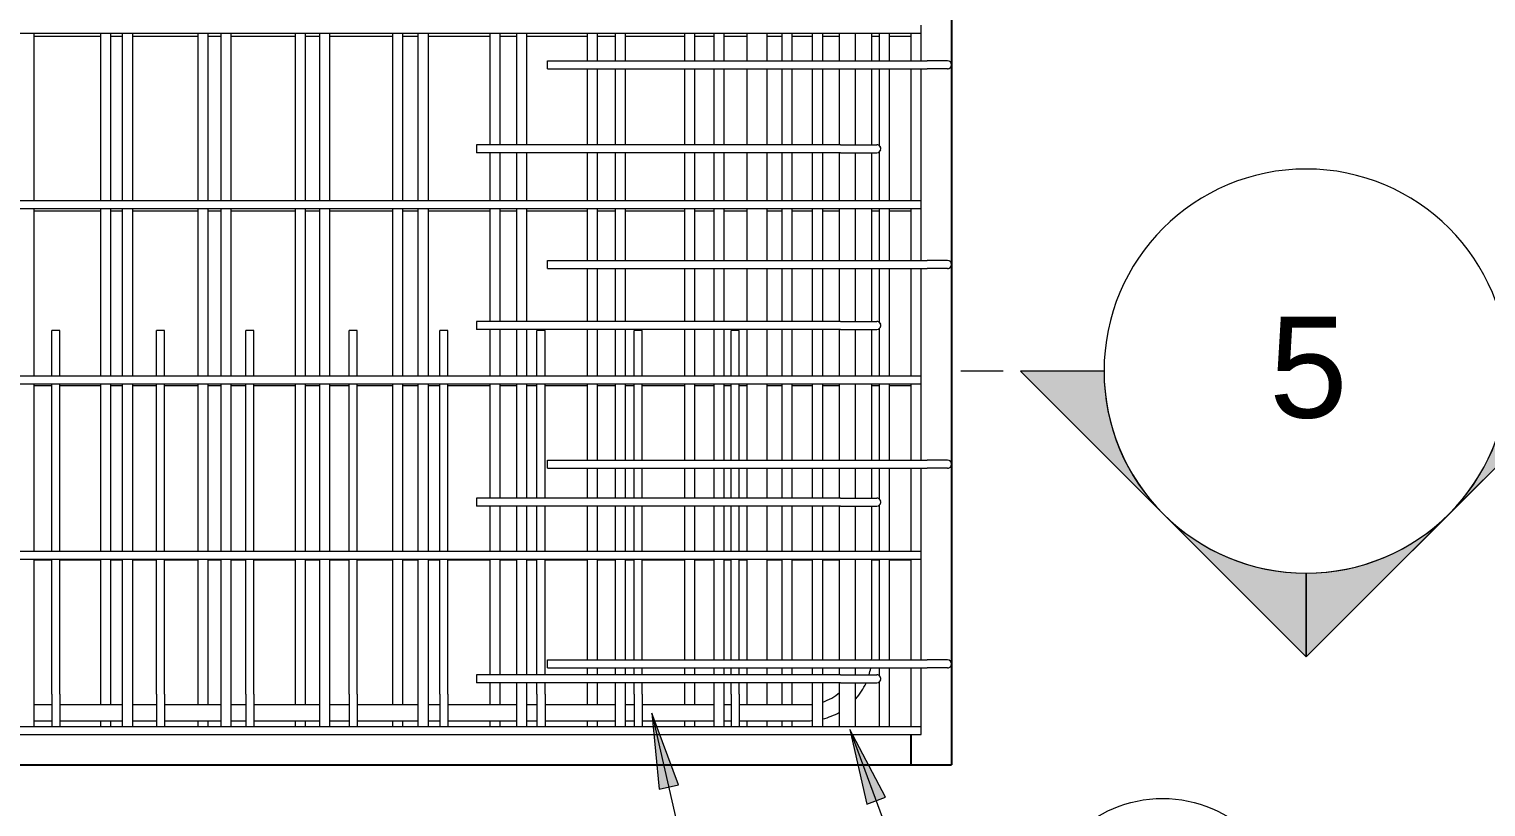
# Model space of a CAD drawing. Header units: millimetres. Extents: x 6744 to 22888, y -3063 to 10037.
# Drawn here: x 11406 to 12847, y -1437 to -667 of the extents above; entities that cross this region are included whole.
import ezdxf

# ---------------------------------------------------------------- set-up
doc = ezdxf.new("R2010")
doc.units = ezdxf.units.MM
for name, color, linetype, lineweight in [('A-WALL', 113, 'Continuous', 25), ('G-ANNO-SYMB', 111, 'Continuous', 9), ('S-RBAR', 171, 'Continuous', 18), ('S-RBAR-IDEN', 171, 'Continuous', 9)]:
    doc.layers.add(name, color=color, linetype=linetype, lineweight=lineweight)
doc.styles.add('Arial', font='arial.ttf', dxfattribs={"height": 100})

# ---------------------------------------------------------------- blocks, each defined once
blk = doc.blocks.new('Detail View - M_Section Head - Filled SHOP DWG-1002450-Elevation Front 1')
at = {"layer": 'G-ANNO-SYMB'}
h = blk.add_hatch(color=256, dxfattribs=at)
edge = h.paths.add_edge_path()
edge.add_line((12386.7, 7794.8), (12469.5, 7794.8))
edge.add_arc((12669.5, 7794.8), 200, 180, 225)
edge.add_line((12528.1, 7653.4), (12386.7, 7794.8))
h = blk.add_hatch(color=256, dxfattribs=at)
edge = h.paths.add_edge_path()
edge.add_line((12952.4, 7794.8), (12811, 7653.4))
edge.add_arc((12669.5, 7794.8), 200, 315, 360)
edge.add_line((12869.5, 7794.8), (12952.4, 7794.8))
h = blk.add_hatch(color=256, dxfattribs=at)
edge = h.paths.add_edge_path()
edge.add_line((12669.5, 7512), (12528.1, 7653.4))
edge.add_arc((12669.5, 7794.8), 200, 225, 270)
edge.add_line((12669.5, 7594.8), (12669.5, 7512))
h = blk.add_hatch(color=256, dxfattribs=at)
edge = h.paths.add_edge_path()
edge.add_line((12669.5, 7512), (12669.5, 7594.8))
edge.add_arc((12669.5, 7794.8), 200, 270, 315)
edge.add_line((12811, 7653.4), (12669.5, 7512))
for p, q in [((12669.5, 7512), (12386.7, 7794.8)), ((12469.5, 7794.8), (12386.7, 7794.8)), ((12386.7, 7794.8), (12528.1, 7653.4)), ((12469.5, 7794.8), (12386.7, 7794.8)), ((12669.5, 7512), (12952.4, 7794.8)), ((12811, 7653.4), (12952.4, 7794.8)), ((12869.5, 7794.8), (12952.4, 7794.8)), ((12952.4, 7794.8), (12869.5, 7794.8)), ((12528.1, 7653.4), (12669.5, 7512)), ((12669.5, 7512), (12811, 7653.4)), ((12669.5, 7594.8), (12669.5, 7512)), ((12669.5, 7512), (12669.5, 7594.8))]:
    blk.add_line(p, q, dxfattribs=at)
for start, end in [(0, 180), (180, 360), (180, 225), (315, 0), (225, 270), (270, 315)]:
    blk.add_arc((12669.5, 7794.8), 200, start, end, dxfattribs=at)
blk = doc.blocks.new('M_Rebar Tag_rfa MARK - ARROW-794226-Elevation Front 1')
at = {"layer": 'S-RBAR-IDEN'}
blk.add_circle((7986, 7943.3), 125, dxfattribs=at)

msp = doc.modelspace()

# ---------------------------------------------------------------- hatches: boundary and pattern name
at = {"layer": 'S-RBAR-IDEN'}
for points in [[(12022.03741, -1343.71316), (12029.06736, -1419.03297), (12048.32202, -1414.64702)], [(12218.0315, -1360.08756), (12234.75047, -1433.86405), (12253.27555, -1427.02299)]]:
    msp.add_hatch(color=256, dxfattribs=at).paths.add_polyline_path(points)

# ---------------------------------------------------------------- linework, layer by layer
at = {"layer": 'A-WALL'}
for p, q in [((12318.56745, -455), (12318.56745, -1395)), ((12278.56745, -1395), (12278.56745, -1365)), ((10062.56745, -1395), (12318.56745, -1395))]:
    msp.add_line(p, q, dxfattribs=at)
at = {"layer": 'G-ANNO-SYMB'}
msp.add_line((12369.54668, -1005.18348), (12327.79283, -1005.18348), dxfattribs=at)
at = {"layer": 'S-RBAR'}
for p, q in [((12288.56745, -670.7687), (12288.56745, -662.7687)), ((10966.58756, -670.7687), (12288.56745, -670.7687)), ((11410.65836, -836.32652), (11410.65836, -670.7687)), ((11410.65836, -673.69231), (11476.4541, -673.69231)), ((11476.4541, -836.32652), (11476.4541, -670.7687)), ((11486.4541, -836.32652), (11486.4541, -670.7687)), ((11486.4541, -673.69231), (11498.20382, -673.69231)), ((11498.20382, -836.32652), (11498.20382, -670.7687)), ((11508.20382, -836.32652), (11508.20382, -670.7687)), ((11508.20382, -673.69231), (11572.79026, -673.69231)), ((11572.79026, -836.32652), (11572.79026, -670.7687)), ((11582.79026, -836.32652), (11582.79026, -670.7687)), ((11582.79026, -673.69231), (11595.74927, -673.69231)), ((11595.74927, -836.32652), (11595.74927, -670.7687)), ((11605.74927, -836.32652), (11605.74927, -670.7687)), ((11605.74927, -673.69231), (11669.12642, -673.69231)), ((11669.12642, -836.32652), (11669.12642, -670.7687)), ((11679.12642, -836.32652), (11679.12642, -670.7687)), ((11679.12642, -673.69231), (11693.29473, -673.69231)), ((11693.29473, -836.32652), (11693.29473, -670.7687)), ((11703.29473, -836.32652), (11703.29473, -670.7687)), ((11703.29473, -673.69231), (11765.46258, -673.69231)), ((11765.46258, -836.32652), (11765.46258, -670.7687)), ((11775.46258, -836.32652), (11775.46258, -670.7687)), ((11775.46258, -673.69231), (11790.84018, -673.69231)), ((11790.84018, -836.32652), (11790.84018, -670.7687)), ((11800.84018, -836.32652), (11800.84018, -670.7687)), ((11800.84018, -673.69231), (11861.79874, -673.69231)), ((11861.79874, -781.15501), (11861.79874, -670.7687)), ((11871.79874, -781.15501), (11871.79874, -670.7687)), ((11871.79874, -673.69231), (11888.38564, -673.69231)), ((11888.38564, -781.15501), (11888.38564, -670.7687)), ((11898.38564, -781.15501), (11898.38564, -670.7687)), ((11898.38564, -673.69231), (11958.1349, -673.69231)), ((11958.1349, -698), (11958.1349, -670.7687)), ((11968.1349, -698), (11968.1349, -670.7687)), ((11968.1349, -673.69231), (11985.93109, -673.69231)), ((11985.93109, -698), (11985.93109, -670.7687)), ((11995.93109, -698), (11995.93109, -670.7687)), ((11995.93109, -673.69231), (12054.47106, -673.69231)), ((12054.47106, -698), (12054.47106, -670.7687)), ((12064.47106, -698), (12064.47106, -670.7687)), ((12064.47106, -673.69231), (12083.47655, -673.69231)), ((12083.47655, -698), (12083.47655, -670.7687)), ((12093.47655, -698), (12093.47655, -670.7687)), ((12093.47655, -673.69231), (12116.14396, -673.69231)), ((12116.14396, -698), (12116.14396, -670.7687)), ((12136.14396, -698), (12136.14396, -670.7687)), ((12136.14396, -673.69231), (12150.80722, -673.69231)), ((12150.80722, -698), (12150.80722, -670.7687)), ((12160.80722, -698), (12160.80722, -670.7687)), ((12160.80722, -673.69231), (12181.022, -673.69231)), ((12181.022, -698), (12181.022, -670.7687)), ((12191.022, -698), (12191.022, -670.7687)), ((12191.022, -673.69231), (12207.56745, -673.69231)), ((12207.56745, -698), (12207.56745, -670.7687)), ((12223.56745, -698), (12223.56745, -670.7687)), ((12239.57813, -698), (12239.57813, -670.7687)), ((12239.57813, -673.69231), (12247.14338, -673.69231)), ((12247.14338, -698), (12247.14338, -670.7687)), ((12257.14338, -698), (12257.14338, -670.7687)), ((12257.14338, -673.69231), (12278.56745, -673.69231)), ((12278.56745, -698), (12278.56745, -670.7687)), ((12288.56745, -698), (12288.56745, -670.7687)), ((11918.56745, -698), (12294.56745, -698)), ((11918.56745, -706), (11918.56745, -698)), ((11918.56745, -706), (12294.56745, -706)), ((11958.1349, -781.15501), (11958.1349, -706)), ((11968.1349, -781.15501), (11968.1349, -706)), ((11985.93109, -781.15501), (11985.93109, -706)), ((11995.93109, -781.15501), (11995.93109, -706)), ((12054.47106, -781.15501), (12054.47106, -706)), ((12064.47106, -781.15501), (12064.47106, -706)), ((12083.47655, -781.15501), (12083.47655, -706)), ((12093.47655, -781.15501), (12093.47655, -706)), ((12116.14396, -781.15501), (12116.14396, -706)), ((12136.14396, -781.15501), (12136.14396, -706)), ((12150.80722, -781.15501), (12150.80722, -706)), ((12160.80722, -781.15501), (12160.80722, -706)), ((12181.022, -781.15501), (12181.022, -706)), ((12191.022, -781.15501), (12191.022, -706)), ((12207.56745, -781.15501), (12207.56745, -706)), ((12223.56745, -781.15501), (12223.56745, -706)), ((12239.57813, -781.15501), (12239.57813, -706)), ((12247.14338, -782.44147), (12247.14338, -706)), ((12257.14338, -836.32652), (12257.14338, -706)), ((12278.56745, -836.32652), (12278.56745, -706)), ((12288.56745, -836.32652), (12288.56745, -706)), ((12314.56745, -698), (12294.56745, -698)), ((12314.56745, -706), (12294.56745, -706)), ((12208.56745, -781.15501), (11848.56745, -781.15501)), ((11848.56745, -781.15501), (11848.56745, -789.15501)), ((12208.56745, -789.15501), (11848.56745, -789.15501)), ((11861.79874, -836.32652), (11861.79874, -789.15501)), ((11871.79874, -836.32652), (11871.79874, -789.15501)), ((11888.38564, -836.32652), (11888.38564, -789.15501)), ((11898.38564, -836.32652), (11898.38564, -789.15501)), ((11958.1349, -836.32652), (11958.1349, -789.15501)), ((11968.1349, -836.32652), (11968.1349, -789.15501)), ((11985.93109, -836.32652), (11985.93109, -789.15501)), ((11995.93109, -836.32652), (11995.93109, -789.15501)), ((12054.47106, -836.32652), (12054.47106, -789.15501)), ((12064.47106, -836.32652), (12064.47106, -789.15501)), ((12083.47655, -836.32652), (12083.47655, -789.15501)), ((12093.47655, -836.32652), (12093.47655, -789.15501)), ((12116.14396, -836.32652), (12116.14396, -789.15501)), ((12136.14396, -836.32652), (12136.14396, -789.15501)), ((12150.80722, -836.32652), (12150.80722, -789.15501)), ((12160.80722, -836.32652), (12160.80722, -789.15501)), ((12181.022, -836.32652), (12181.022, -789.15501)), ((12191.022, -836.32652), (12191.022, -789.15501)), ((12207.56745, -836.32652), (12207.56745, -789.15501)), ((12208.56745, -781.15501), (12244.56745, -781.15501)), ((12208.56745, -789.15501), (12244.56745, -789.15501)), ((12223.56745, -836.32652), (12223.56745, -789.15501)), ((12239.57813, -836.32652), (12239.57813, -789.15501)), ((12247.14338, -836.32652), (12247.14338, -787.86854)), ((10966.58756, -836.32652), (12288.56745, -836.32652)), ((10966.58756, -844.32652), (12288.56745, -844.32652)), ((11410.65836, -1009.88435), (11410.65836, -844.32652)), ((11410.65836, -846.51923), (11476.4541, -846.51923)), ((11476.4541, -1009.88435), (11476.4541, -844.32652)), ((11486.4541, -1009.88435), (11486.4541, -844.32652)), ((11486.4541, -846.51923), (11498.20382, -846.51923)), ((11498.20382, -1009.88435), (11498.20382, -844.32652)), ((11508.20382, -1009.88435), (11508.20382, -844.32652)), ((11508.20382, -846.51923), (11572.79026, -846.51923)), ((11572.79026, -1009.88435), (11572.79026, -844.32652)), ((11582.79026, -1009.88435), (11582.79026, -844.32652)), ((11582.79026, -846.51923), (11595.74927, -846.51923)), ((11595.74927, -1009.88435), (11595.74927, -844.32652)), ((11605.74927, -1009.88435), (11605.74927, -844.32652)), ((11605.74927, -846.51923), (11669.12642, -846.51923)), ((11669.12642, -1009.88435), (11669.12642, -844.32652)), ((11679.12642, -1009.88435), (11679.12642, -844.32652)), ((11679.12642, -846.51923), (11693.29473, -846.51923)), ((11693.29473, -1009.88435), (11693.29473, -844.32652)), ((11703.29473, -1009.88435), (11703.29473, -844.32652)), ((11703.29473, -846.51923), (11765.46258, -846.51923)), ((11765.46258, -1009.88435), (11765.46258, -844.32652)), ((11775.46258, -1009.88435), (11775.46258, -844.32652)), ((11775.46258, -846.51923), (11790.84018, -846.51923)), ((11790.84018, -1009.88435), (11790.84018, -844.32652)), ((11800.84018, -1009.88435), (11800.84018, -844.32652)), ((11800.84018, -846.51923), (11861.79874, -846.51923)), ((11861.79874, -956.02692), (11861.79874, -844.32652)), ((11871.79874, -956.02692), (11871.79874, -844.32652)), ((11871.79874, -846.51923), (11888.38564, -846.51923)), ((11888.38564, -956.02692), (11888.38564, -844.32652)), ((11898.38564, -956.02692), (11898.38564, -844.32652)), ((11898.38564, -846.51923), (11958.1349, -846.51923)), ((11958.1349, -895.66667), (11958.1349, -844.32652)), ((11968.1349, -895.66667), (11968.1349, -844.32652)), ((11968.1349, -846.51923), (11985.93109, -846.51923)), ((11985.93109, -895.66667), (11985.93109, -844.32652)), ((11995.93109, -895.66667), (11995.93109, -844.32652)), ((11995.93109, -846.51923), (12054.47106, -846.51923)), ((12054.47106, -895.66667), (12054.47106, -844.32652)), ((12064.47106, -895.66667), (12064.47106, -844.32652)), ((12064.47106, -846.51923), (12083.47655, -846.51923)), ((12083.47655, -895.66667), (12083.47655, -844.32652)), ((12093.47655, -895.66667), (12093.47655, -844.32652)), ((12093.47655, -846.51923), (12116.14396, -846.51923)), ((12116.14396, -895.66667), (12116.14396, -844.32652)), ((12136.14396, -895.66667), (12136.14396, -844.32652)), ((12136.14396, -846.51923), (12150.80722, -846.51923)), ((12150.80722, -895.66667), (12150.80722, -844.32652)), ((12160.80722, -895.66667), (12160.80722, -844.32652)), ((12160.80722, -846.51923), (12181.022, -846.51923)), ((12181.022, -895.66667), (12181.022, -844.32652)), ((12191.022, -895.66667), (12191.022, -844.32652)), ((12191.022, -846.51923), (12207.56745, -846.51923)), ((12207.56745, -895.66667), (12207.56745, -844.32652)), ((12223.56745, -895.66667), (12223.56745, -844.32652)), ((12239.57813, -895.66667), (12239.57813, -844.32652)), ((12239.57813, -846.51923), (12247.14338, -846.51923)), ((12247.14338, -895.66667), (12247.14338, -844.32652)), ((12257.14338, -895.66667), (12257.14338, -844.32652)), ((12257.14338, -846.51923), (12278.56745, -846.51923)), ((12278.56745, -895.66667), (12278.56745, -844.32652)), ((12288.56745, -844.32652), (12288.56745, -836.32652)), ((12288.56745, -895.66667), (12288.56745, -844.32652)), ((11918.56745, -895.66667), (12294.56745, -895.66667)), ((11918.56745, -903.66667), (11918.56745, -895.66667)), ((11918.56745, -903.66667), (12294.56745, -903.66667)), ((11958.1349, -956.02692), (11958.1349, -903.66667)), ((11968.1349, -956.02692), (11968.1349, -903.66667)), ((11985.93109, -956.02692), (11985.93109, -903.66667)), ((11995.93109, -956.02692), (11995.93109, -903.66667)), ((12054.47106, -956.02692), (12054.47106, -903.66667)), ((12064.47106, -956.02692), (12064.47106, -903.66667)), ((12083.47655, -956.02692), (12083.47655, -903.66667)), ((12093.47655, -956.02692), (12093.47655, -903.66667)), ((12116.14396, -956.02692), (12116.14396, -903.66667)), ((12136.14396, -956.02692), (12136.14396, -903.66667)), ((12150.80722, -956.02692), (12150.80722, -903.66667)), ((12160.80722, -956.02692), (12160.80722, -903.66667)), ((12181.022, -956.02692), (12181.022, -903.66667)), ((12191.022, -956.02692), (12191.022, -903.66667)), ((12207.56745, -956.02692), (12207.56745, -903.66667)), ((12223.56745, -956.02692), (12223.56745, -903.66667)), ((12239.57813, -956.02692), (12239.57813, -903.66667)), ((12247.14338, -957.31338), (12247.14338, -903.66667)), ((12257.14338, -1009.88435), (12257.14338, -903.66667)), ((12278.56745, -1009.88435), (12278.56745, -903.66667)), ((12288.56745, -1009.88435), (12288.56745, -903.66667)), ((12314.56745, -895.66667), (12294.56745, -895.66667)), ((12314.56745, -903.66667), (12294.56745, -903.66667)), ((11436.00367, -965), (11428.00367, -965)), ((11428.00367, -1009.88435), (11428.00367, -965)), ((11436.00367, -1009.88435), (11436.00367, -965)), ((11539.55444, -965), (11531.55444, -965)), ((11531.55444, -1009.88435), (11531.55444, -965)), ((11539.55444, -1009.88435), (11539.55444, -965)), ((11628.10521, -965), (11620.10521, -965)), ((11620.10521, -1009.88435), (11620.10521, -965)), ((11628.10521, -1009.88435), (11628.10521, -965)), ((11730.40599, -965), (11722.40599, -965)), ((11722.40599, -1009.88435), (11722.40599, -965)), ((11730.40599, -1009.88435), (11730.40599, -965)), ((11820.20676, -965), (11812.20676, -965)), ((11812.20676, -1009.88435), (11812.20676, -965)), ((11820.20676, -1009.88435), (11820.20676, -965)), ((12208.56745, -956.02692), (11848.56745, -956.02692)), ((11848.56745, -956.02692), (11848.56745, -964.02692)), ((12208.56745, -964.02692), (11848.56745, -964.02692)), ((11861.79874, -1009.88435), (11861.79874, -964.02692)), ((11871.79874, -1009.88435), (11871.79874, -964.02692)), ((11888.38564, -1009.88435), (11888.38564, -964.02692)), ((11898.38564, -1009.88435), (11898.38564, -964.02692)), ((11916.25753, -965), (11908.25753, -965)), ((11908.25753, -1009.88435), (11908.25753, -965)), ((11916.25753, -1009.88435), (11916.25753, -965)), ((11958.1349, -1009.88435), (11958.1349, -964.02692)), ((11968.1349, -1009.88435), (11968.1349, -964.02692)), ((11985.93109, -1009.88435), (11985.93109, -964.02692)), ((11995.93109, -1009.88435), (11995.93109, -964.02692)), ((12012.30831, -965), (12004.30831, -965)), ((12004.30831, -1009.88435), (12004.30831, -965)), ((12012.30831, -1009.88435), (12012.30831, -965)), ((12054.47106, -1009.88435), (12054.47106, -964.02692)), ((12064.47106, -1009.88435), (12064.47106, -964.02692)), ((12083.47655, -1009.88435), (12083.47655, -964.02692)), ((12093.47655, -1009.88435), (12093.47655, -964.02692)), ((12108.35908, -965), (12100.35908, -965)), ((12100.35908, -1009.88435), (12100.35908, -965)), ((12108.35908, -1009.88435), (12108.35908, -965)), ((12116.14396, -1009.88435), (12116.14396, -964.02692)), ((12136.14396, -1009.88435), (12136.14396, -964.02692)), ((12150.80722, -1009.88435), (12150.80722, -964.02692)), ((12160.80722, -1009.88435), (12160.80722, -964.02692)), ((12181.022, -1009.88435), (12181.022, -964.02692)), ((12191.022, -1009.88435), (12191.022, -964.02692)), ((12207.56745, -1009.88435), (12207.56745, -964.02692)), ((12208.56745, -956.02692), (12244.56745, -956.02692)), ((12208.56745, -964.02692), (12244.56745, -964.02692)), ((12223.56745, -1009.88435), (12223.56745, -964.02692)), ((12239.57813, -1009.88435), (12239.57813, -964.02692)), ((12247.14338, -1009.88435), (12247.14338, -962.74046)), ((10966.58756, -1009.88435), (12288.56745, -1009.88435)), ((10966.58756, -1017.88435), (12288.56745, -1017.88435)), ((11410.65836, -1183.44217), (11410.65836, -1017.88435)), ((11410.65836, -1019.34615), (11428.00367, -1019.34615)), ((11428.00367, -1183.44217), (11428.00367, -1017.88435)), ((11436.00367, -1183.44217), (11436.00367, -1017.88435)), ((11436.00367, -1019.34615), (11476.4541, -1019.34615)), ((11476.4541, -1183.44217), (11476.4541, -1017.88435)), ((11486.4541, -1183.44217), (11486.4541, -1017.88435)), ((11486.4541, -1019.34615), (11498.20382, -1019.34615)), ((11498.20382, -1183.44217), (11498.20382, -1017.88435)), ((11508.20382, -1183.44217), (11508.20382, -1017.88435)), ((11508.20382, -1019.34615), (11531.55444, -1019.34615)), ((11531.55444, -1183.44217), (11531.55444, -1017.88435)), ((11539.55444, -1183.44217), (11539.55444, -1017.88435)), ((11539.55444, -1019.34615), (11572.79026, -1019.34615)), ((11572.79026, -1183.44217), (11572.79026, -1017.88435)), ((11582.79026, -1183.44217), (11582.79026, -1017.88435)), ((11582.79026, -1019.34615), (11595.74927, -1019.34615)), ((11595.74927, -1183.44217), (11595.74927, -1017.88435)), ((11605.74927, -1183.44217), (11605.74927, -1017.88435)), ((11605.74927, -1019.34615), (11620.10521, -1019.34615)), ((11620.10521, -1183.44217), (11620.10521, -1017.88435)), ((11628.10521, -1183.44217), (11628.10521, -1017.88435)), ((11628.10521, -1019.34615), (11669.12642, -1019.34615)), ((11669.12642, -1183.44217), (11669.12642, -1017.88435)), ((11679.12642, -1183.44217), (11679.12642, -1017.88435)), ((11679.12642, -1019.34615), (11693.29473, -1019.34615)), ((11693.29473, -1183.44217), (11693.29473, -1017.88435)), ((11703.29473, -1183.44217), (11703.29473, -1017.88435)), ((11703.29473, -1019.34615), (11722.40599, -1019.34615)), ((11722.40599, -1183.44217), (11722.40599, -1017.88435)), ((11730.40599, -1183.44217), (11730.40599, -1017.88435)), ((11730.40599, -1019.34615), (11765.46258, -1019.34615)), ((11765.46258, -1183.44217), (11765.46258, -1017.88435)), ((11775.46258, -1183.44217), (11775.46258, -1017.88435)), ((11775.46258, -1019.34615), (11790.84018, -1019.34615)), ((11790.84018, -1183.44217), (11790.84018, -1017.88435)), ((11800.84018, -1183.44217), (11800.84018, -1017.88435)), ((11800.84018, -1019.34615), (11812.20676, -1019.34615)), ((11812.20676, -1183.44217), (11812.20676, -1017.88435)), ((11820.20676, -1183.44217), (11820.20676, -1017.88435)), ((11820.20676, -1019.34615), (11861.79874, -1019.34615)), ((11861.79874, -1130.89883), (11861.79874, -1017.88435)), ((11871.79874, -1130.89883), (11871.79874, -1017.88435)), ((11871.79874, -1019.34615), (11888.38564, -1019.34615)), ((11888.38564, -1130.89883), (11888.38564, -1017.88435)), ((11898.38564, -1130.89883), (11898.38564, -1017.88435)), ((11898.38564, -1019.34615), (11908.25753, -1019.34615)), ((11908.25753, -1130.89883), (11908.25753, -1017.88435)), ((11916.25753, -1130.89883), (11916.25753, -1017.88435)), ((11916.25753, -1019.34615), (11958.1349, -1019.34615)), ((11958.1349, -1093.33333), (11958.1349, -1017.88435)), ((11968.1349, -1093.33333), (11968.1349, -1017.88435)), ((11968.1349, -1019.34615), (11985.93109, -1019.34615)), ((11985.93109, -1093.33333), (11985.93109, -1017.88435)), ((11995.93109, -1093.33333), (11995.93109, -1017.88435)), ((11995.93109, -1019.34615), (12004.30831, -1019.34615)), ((12004.30831, -1093.33333), (12004.30831, -1017.88435)), ((12012.30831, -1093.33333), (12012.30831, -1017.88435)), ((12012.30831, -1019.34615), (12054.47106, -1019.34615)), ((12054.47106, -1093.33333), (12054.47106, -1017.88435)), ((12064.47106, -1093.33333), (12064.47106, -1017.88435)), ((12064.47106, -1019.34615), (12083.47655, -1019.34615)), ((12083.47655, -1093.33333), (12083.47655, -1017.88435)), ((12093.47655, -1093.33333), (12093.47655, -1017.88435)), ((12093.47655, -1019.34615), (12100.35908, -1019.34615)), ((12100.35908, -1093.33333), (12100.35908, -1017.88435)), ((12108.35908, -1093.33333), (12108.35908, -1017.88435)), ((12108.35908, -1019.34615), (12116.14396, -1019.34615)), ((12116.14396, -1093.33333), (12116.14396, -1017.88435)), ((12136.14396, -1093.33333), (12136.14396, -1017.88435)), ((12136.14396, -1019.34615), (12150.80722, -1019.34615)), ((12150.80722, -1093.33333), (12150.80722, -1017.88435)), ((12160.80722, -1093.33333), (12160.80722, -1017.88435)), ((12160.80722, -1019.34615), (12181.022, -1019.34615)), ((12181.022, -1093.33333), (12181.022, -1017.88435)), ((12191.022, -1093.33333), (12191.022, -1017.88435)), ((12191.022, -1019.34615), (12207.56745, -1019.34615)), ((12207.56745, -1093.33333), (12207.56745, -1017.88435)), ((12223.56745, -1093.33333), (12223.56745, -1017.88435)), ((12239.57813, -1093.33333), (12239.57813, -1017.88435)), ((12239.57813, -1019.34615), (12247.14338, -1019.34615)), ((12247.14338, -1093.33333), (12247.14338, -1017.88435)), ((12257.14338, -1093.33333), (12257.14338, -1017.88435)), ((12257.14338, -1019.34615), (12278.56745, -1019.34615)), ((12278.56745, -1093.33333), (12278.56745, -1017.88435)), ((12288.56745, -1017.88435), (12288.56745, -1009.88435)), ((12288.56745, -1093.33333), (12288.56745, -1017.88435)), ((11918.56745, -1093.33333), (12294.56745, -1093.33333)), ((11918.56745, -1101.33333), (11918.56745, -1093.33333)), ((12314.56745, -1093.33333), (12294.56745, -1093.33333)), ((11918.56745, -1101.33333), (12294.56745, -1101.33333)), ((11958.1349, -1130.89883), (11958.1349, -1101.33333)), ((11968.1349, -1130.89883), (11968.1349, -1101.33333)), ((11985.93109, -1130.89883), (11985.93109, -1101.33333)), ((11995.93109, -1130.89883), (11995.93109, -1101.33333)), ((12004.30831, -1130.89883), (12004.30831, -1101.33333)), ((12012.30831, -1130.89883), (12012.30831, -1101.33333)), ((12054.47106, -1130.89883), (12054.47106, -1101.33333)), ((12064.47106, -1130.89883), (12064.47106, -1101.33333)), ((12083.47655, -1130.89883), (12083.47655, -1101.33333)), ((12093.47655, -1130.89883), (12093.47655, -1101.33333)), ((12100.35908, -1130.89883), (12100.35908, -1101.33333)), ((12108.35908, -1130.89883), (12108.35908, -1101.33333)), ((12116.14396, -1130.89883), (12116.14396, -1101.33333)), ((12136.14396, -1130.89883), (12136.14396, -1101.33333)), ((12150.80722, -1130.89883), (12150.80722, -1101.33333)), ((12160.80722, -1130.89883), (12160.80722, -1101.33333)), ((12181.022, -1130.89883), (12181.022, -1101.33333)), ((12191.022, -1130.89883), (12191.022, -1101.33333)), ((12207.56745, -1130.89883), (12207.56745, -1101.33333)), ((12223.56745, -1130.89883), (12223.56745, -1101.33333)), ((12239.57813, -1130.89883), (12239.57813, -1101.33333)), ((12247.14338, -1132.1853), (12247.14338, -1101.33333)), ((12257.14338, -1183.44217), (12257.14338, -1101.33333)), ((12278.56745, -1183.44217), (12278.56745, -1101.33333)), ((12288.56745, -1183.44217), (12288.56745, -1101.33333)), ((12314.56745, -1101.33333), (12294.56745, -1101.33333)), ((12208.56745, -1130.89883), (11848.56745, -1130.89883)), ((11848.56745, -1130.89883), (11848.56745, -1138.89883)), ((12208.56745, -1138.89883), (11848.56745, -1138.89883)), ((11861.79874, -1183.44217), (11861.79874, -1138.89883)), ((11871.79874, -1183.44217), (11871.79874, -1138.89883)), ((11888.38564, -1183.44217), (11888.38564, -1138.89883)), ((11898.38564, -1183.44217), (11898.38564, -1138.89883)), ((11908.25753, -1183.44217), (11908.25753, -1138.89883)), ((11916.25753, -1183.44217), (11916.25753, -1138.89883)), ((11958.1349, -1183.44217), (11958.1349, -1138.89883)), ((11968.1349, -1183.44217), (11968.1349, -1138.89883)), ((11985.93109, -1183.44217), (11985.93109, -1138.89883)), ((11995.93109, -1183.44217), (11995.93109, -1138.89883)), ((12004.30831, -1183.44217), (12004.30831, -1138.89883)), ((12012.30831, -1183.44217), (12012.30831, -1138.89883)), ((12054.47106, -1183.44217), (12054.47106, -1138.89883)), ((12064.47106, -1183.44217), (12064.47106, -1138.89883)), ((12083.47655, -1183.44217), (12083.47655, -1138.89883)), ((12093.47655, -1183.44217), (12093.47655, -1138.89883)), ((12100.35908, -1183.44217), (12100.35908, -1138.89883)), ((12108.35908, -1183.44217), (12108.35908, -1138.89883)), ((12116.14396, -1183.44217), (12116.14396, -1138.89883)), ((12136.14396, -1183.44217), (12136.14396, -1138.89883)), ((12150.80722, -1183.44217), (12150.80722, -1138.89883)), ((12160.80722, -1183.44217), (12160.80722, -1138.89883)), ((12181.022, -1183.44217), (12181.022, -1138.89883)), ((12191.022, -1183.44217), (12191.022, -1138.89883)), ((12207.56745, -1183.44217), (12207.56745, -1138.89883)), ((12208.56745, -1130.89883), (12244.56745, -1130.89883)), ((12208.56745, -1138.89883), (12244.56745, -1138.89883)), ((12223.56745, -1183.44217), (12223.56745, -1138.89883)), ((12239.57813, -1183.44217), (12239.57813, -1138.89883)), ((12247.14338, -1183.44217), (12247.14338, -1137.61237)), ((10966.58756, -1183.44217), (12288.56745, -1183.44217)), ((10966.58756, -1191.44217), (12288.56745, -1191.44217)), ((11410.65836, -1357), (11410.65836, -1191.44217)), ((11410.65836, -1192.17308), (11428.00367, -1192.17308)), ((11428.00367, -1325), (11428.00367, -1191.44217)), ((11436.00367, -1325), (11436.00367, -1191.44217)), ((11436.00367, -1192.17308), (11476.4541, -1192.17308)), ((11476.4541, -1335.24978), (11476.4541, -1191.44217)), ((11486.4541, -1335.24978), (11486.4541, -1191.44217)), ((11486.4541, -1192.17308), (11498.20382, -1192.17308)), ((11498.20382, -1357), (11498.20382, -1191.44217)), ((11508.20382, -1357), (11508.20382, -1191.44217)), ((11508.20382, -1192.17308), (11531.55444, -1192.17308)), ((11531.55444, -1325), (11531.55444, -1191.44217)), ((11539.55444, -1325), (11539.55444, -1191.44217)), ((11539.55444, -1192.17308), (11572.79026, -1192.17308)), ((11572.79026, -1335.24978), (11572.79026, -1191.44217)), ((11582.79026, -1335.24978), (11582.79026, -1191.44217)), ((11582.79026, -1192.17308), (11595.74927, -1192.17308)), ((11595.74927, -1357), (11595.74927, -1191.44217)), ((11605.74927, -1357), (11605.74927, -1191.44217)), ((11605.74927, -1192.17308), (11620.10521, -1192.17308)), ((11620.10521, -1325), (11620.10521, -1191.44217)), ((11628.10521, -1325), (11628.10521, -1191.44217)), ((11628.10521, -1192.17308), (11669.12642, -1192.17308)), ((11669.12642, -1335.24978), (11669.12642, -1191.44217)), ((11679.12642, -1335.24978), (11679.12642, -1191.44217)), ((11679.12642, -1192.17308), (11693.29473, -1192.17308)), ((11693.29473, -1357), (11693.29473, -1191.44217)), ((11703.29473, -1357), (11703.29473, -1191.44217)), ((11703.29473, -1192.17308), (11722.40599, -1192.17308)), ((11722.40599, -1325), (11722.40599, -1191.44217)), ((11730.40599, -1325), (11730.40599, -1191.44217)), ((11730.40599, -1192.17308), (11765.46258, -1192.17308)), ((11765.46258, -1335.24978), (11765.46258, -1191.44217)), ((11775.46258, -1335.24978), (11775.46258, -1191.44217)), ((11775.46258, -1192.17308), (11790.84018, -1192.17308)), ((11790.84018, -1357), (11790.84018, -1191.44217)), ((11800.84018, -1357), (11800.84018, -1191.44217)), ((11800.84018, -1192.17308), (11812.20676, -1192.17308)), ((11812.20676, -1325), (11812.20676, -1191.44217)), ((11820.20676, -1325), (11820.20676, -1191.44217)), ((11820.20676, -1192.17308), (11861.79874, -1192.17308)), ((11861.79874, -1305.77075), (11861.79874, -1191.44217)), ((11871.79874, -1305.77075), (11871.79874, -1191.44217)), ((11871.79874, -1192.17308), (11888.38564, -1192.17308)), ((11888.38564, -1305.77075), (11888.38564, -1191.44217)), ((11898.38564, -1305.77075), (11898.38564, -1191.44217)), ((11898.38564, -1192.17308), (11908.25753, -1192.17308)), ((11908.25753, -1305.77075), (11908.25753, -1191.44217)), ((11916.25753, -1305.77075), (11916.25753, -1191.44217)), ((11916.25753, -1192.17308), (11958.1349, -1192.17308)), ((11958.1349, -1291), (11958.1349, -1191.44217)), ((11968.1349, -1291), (11968.1349, -1191.44217)), ((11968.1349, -1192.17308), (11985.93109, -1192.17308)), ((11985.93109, -1291), (11985.93109, -1191.44217)), ((11995.93109, -1291), (11995.93109, -1191.44217)), ((11995.93109, -1192.17308), (12004.30831, -1192.17308)), ((12004.30831, -1291), (12004.30831, -1191.44217)), ((12012.30831, -1291), (12012.30831, -1191.44217)), ((12012.30831, -1192.17308), (12054.47106, -1192.17308)), ((12054.47106, -1291), (12054.47106, -1191.44217)), ((12064.47106, -1291), (12064.47106, -1191.44217)), ((12064.47106, -1192.17308), (12083.47655, -1192.17308)), ((12083.47655, -1291), (12083.47655, -1191.44217)), ((12093.47655, -1291), (12093.47655, -1191.44217)), ((12093.47655, -1192.17308), (12100.35908, -1192.17308)), ((12100.35908, -1291), (12100.35908, -1191.44217)), ((12108.35908, -1291), (12108.35908, -1191.44217)), ((12108.35908, -1192.17308), (12116.14396, -1192.17308)), ((12116.14396, -1291), (12116.14396, -1191.44217)), ((12136.14396, -1291), (12136.14396, -1191.44217)), ((12136.14396, -1192.17308), (12150.80722, -1192.17308)), ((12150.80722, -1291), (12150.80722, -1191.44217)), ((12160.80722, -1291), (12160.80722, -1191.44217)), ((12160.80722, -1192.17308), (12181.022, -1192.17308)), ((12181.022, -1291), (12181.022, -1191.44217)), ((12191.022, -1291), (12191.022, -1191.44217)), ((12191.022, -1192.17308), (12207.56745, -1192.17308)), ((12207.56745, -1291), (12207.56745, -1191.44217)), ((12223.56745, -1291), (12223.56745, -1191.44217)), ((12239.57813, -1287.74978), (12239.57813, -1191.44217)), ((12239.57813, -1192.17308), (12247.14338, -1192.17308)), ((12247.14338, -1291), (12247.14338, -1191.44217)), ((12257.14338, -1291), (12257.14338, -1191.44217)), ((12257.14338, -1192.17308), (12278.56745, -1192.17308)), ((12278.56745, -1291), (12278.56745, -1191.44217)), ((12288.56745, -1191.44217), (12288.56745, -1183.44217)), ((12288.56745, -1291), (12288.56745, -1191.44217)), ((11918.56745, -1291), (12294.56745, -1291)), ((11918.56745, -1299), (11918.56745, -1291)), ((12314.56745, -1291), (12294.56745, -1291)), ((12208.56745, -1305.77075), (11848.56745, -1305.77075)), ((11848.56745, -1305.77075), (11848.56745, -1313.77075)), ((11918.56745, -1299), (12294.56745, -1299)), ((11958.1349, -1305.77075), (11958.1349, -1299)), ((11968.1349, -1305.77075), (11968.1349, -1299)), ((11985.93109, -1305.77075), (11985.93109, -1299)), ((11995.93109, -1305.77075), (11995.93109, -1299)), ((12004.30831, -1305.77075), (12004.30831, -1299)), ((12012.30831, -1305.77075), (12012.30831, -1299)), ((12054.47106, -1305.77075), (12054.47106, -1299)), ((12064.47106, -1305.77075), (12064.47106, -1299)), ((12083.47655, -1305.77075), (12083.47655, -1299)), ((12093.47655, -1305.77075), (12093.47655, -1299)), ((12100.35908, -1305.77075), (12100.35908, -1299)), ((12108.35908, -1305.77075), (12108.35908, -1299)), ((12116.14396, -1305.77075), (12116.14396, -1299)), ((12136.14396, -1305.77075), (12136.14396, -1299)), ((12150.80722, -1305.77075), (12150.80722, -1299)), ((12160.80722, -1305.77075), (12160.80722, -1299)), ((12181.022, -1305.77075), (12181.022, -1299)), ((12191.022, -1305.77075), (12191.022, -1299)), ((12207.56745, -1305.77075), (12207.56745, -1299)), ((12208.56745, -1305.77075), (12244.56745, -1305.77075)), ((12223.56745, -1305.77075), (12223.56745, -1299)), ((12247.14338, -1307.05721), (12247.14338, -1299)), ((12257.14338, -1357), (12257.14338, -1299)), ((12278.56745, -1357), (12278.56745, -1299)), ((12288.56745, -1357), (12288.56745, -1299)), ((12314.56745, -1299), (12294.56745, -1299)), ((11428.00367, -1325), (11428.00367, -1357.65878)), ((11436.00367, -1325), (11436.00367, -1357.65878)), ((11531.55444, -1325), (11531.55444, -1357.65878)), ((11539.55444, -1325), (11539.55444, -1357.65878)), ((11620.10521, -1325), (11620.10521, -1357.65878)), ((11628.10521, -1325), (11628.10521, -1357.65878)), ((11722.40599, -1325), (11722.40599, -1357.65878)), ((11730.40599, -1325), (11730.40599, -1357.65878)), ((11812.20676, -1325), (11812.20676, -1357.65878)), ((11820.20676, -1325), (11820.20676, -1357.65878)), ((12208.56745, -1313.77075), (11848.56745, -1313.77075)), ((11861.79874, -1335.24978), (11861.79874, -1313.77075)), ((11871.79874, -1335.24978), (11871.79874, -1313.77075)), ((11888.38564, -1357), (11888.38564, -1313.77075)), ((11898.38564, -1357), (11898.38564, -1313.77075)), ((11908.25753, -1325), (11908.25753, -1313.77075)), ((11908.25753, -1325), (11908.25753, -1357.65878)), ((11916.25753, -1325), (11916.25753, -1313.77075)), ((11916.25753, -1325), (11916.25753, -1357.65878)), ((11958.1349, -1335.24978), (11958.1349, -1313.77075)), ((11968.1349, -1335.24978), (11968.1349, -1313.77075)), ((11985.93109, -1357), (11985.93109, -1313.77075)), ((11995.93109, -1357), (11995.93109, -1313.77075)), ((12004.30831, -1325), (12004.30831, -1313.77075)), ((12004.30831, -1325), (12004.30831, -1357.65878)), ((12012.30831, -1325), (12012.30831, -1313.77075)), ((12012.30831, -1325), (12012.30831, -1357.65878)), ((12054.47106, -1335.24978), (12054.47106, -1313.77075)), ((12064.47106, -1335.24978), (12064.47106, -1313.77075)), ((12083.47655, -1357), (12083.47655, -1313.77075)), ((12093.47655, -1357), (12093.47655, -1313.77075)), ((12100.35908, -1325), (12100.35908, -1313.77075)), ((12100.35908, -1325), (12100.35908, -1357.65878)), ((12108.35908, -1325), (12108.35908, -1313.77075)), ((12108.35908, -1325), (12108.35908, -1357.65878)), ((12116.14396, -1335.24978), (12116.14396, -1313.77075)), ((12136.14396, -1335.24978), (12136.14396, -1313.77075)), ((12150.80722, -1335.24978), (12150.80722, -1313.77075)), ((12160.80722, -1335.24978), (12160.80722, -1313.77075)), ((12181.022, -1357), (12181.022, -1313.77075)), ((12191.022, -1357), (12191.022, -1313.77075)), ((12207.56745, -1357), (12207.56745, -1313.77075)), ((12208.56745, -1313.77075), (12244.56745, -1313.77075)), ((12223.56745, -1357), (12223.56745, -1313.77075)), ((12247.14338, -1357), (12247.14338, -1312.48428)), ((11410.65836, -1335.24978), (11428.00367, -1335.24978)), ((11436.00367, -1335.24978), (11498.20382, -1335.24978)), ((11508.20382, -1335.24978), (11531.55444, -1335.24978)), ((11539.55444, -1335.24978), (11595.74927, -1335.24978)), ((11605.74927, -1335.24978), (11620.10521, -1335.24978)), ((11628.10521, -1335.24978), (11693.29473, -1335.24978)), ((11703.29473, -1335.24978), (11722.40599, -1335.24978)), ((11730.40599, -1335.24978), (11790.84018, -1335.24978)), ((11800.84018, -1335.24978), (11812.20676, -1335.24978)), ((11820.20676, -1335.24978), (11888.38564, -1335.24978)), ((11898.38564, -1335.24978), (11908.25753, -1335.24978)), ((11916.25753, -1335.24978), (11985.93109, -1335.24978)), ((11995.93109, -1335.24978), (12004.30831, -1335.24978)), ((12012.30831, -1335.24978), (12083.47655, -1335.24978)), ((12093.47655, -1335.24978), (12100.35908, -1335.24978)), ((12108.35908, -1335.24978), (12176.07813, -1335.24978)), ((11410.65836, -1351.24978), (11428.00367, -1351.24978)), ((11436.00367, -1351.24978), (11498.20382, -1351.24978)), ((11476.4541, -1357), (11476.4541, -1351.24978)), ((11486.4541, -1357), (11486.4541, -1351.24978)), ((11508.20382, -1351.24978), (11531.55444, -1351.24978)), ((11539.55444, -1351.24978), (11595.74927, -1351.24978)), ((11572.79026, -1357), (11572.79026, -1351.24978)), ((11582.79026, -1357), (11582.79026, -1351.24978)), ((11605.74927, -1351.24978), (11620.10521, -1351.24978)), ((11628.10521, -1351.24978), (11693.29473, -1351.24978)), ((11669.12642, -1357), (11669.12642, -1351.24978)), ((11679.12642, -1357), (11679.12642, -1351.24978)), ((11703.29473, -1351.24978), (11722.40599, -1351.24978)), ((11730.40599, -1351.24978), (11790.84018, -1351.24978)), ((11765.46258, -1357), (11765.46258, -1351.24978)), ((11775.46258, -1357), (11775.46258, -1351.24978)), ((11800.84018, -1351.24978), (11812.20676, -1351.24978)), ((11820.20676, -1351.24978), (11888.38564, -1351.24978)), ((11861.79874, -1357), (11861.79874, -1351.24978)), ((11871.79874, -1357), (11871.79874, -1351.24978)), ((11898.38564, -1351.24978), (11908.25753, -1351.24978)), ((11916.25753, -1351.24978), (11985.93109, -1351.24978)), ((11958.1349, -1357), (11958.1349, -1351.24978)), ((11968.1349, -1357), (11968.1349, -1351.24978)), ((11995.93109, -1351.24978), (12004.30831, -1351.24978)), ((12012.30831, -1351.24978), (12083.47655, -1351.24978)), ((12054.47106, -1357), (12054.47106, -1351.24978)), ((12064.47106, -1357), (12064.47106, -1351.24978)), ((12093.47655, -1351.24978), (12100.35908, -1351.24978)), ((12108.35908, -1351.24978), (12176.07813, -1351.24978)), ((12116.14396, -1357), (12116.14396, -1351.24978)), ((12136.14396, -1357), (12136.14396, -1351.24978)), ((12150.80722, -1357), (12150.80722, -1351.24978)), ((12160.80722, -1357), (12160.80722, -1351.24978)), ((10964.44207, -1357), (12288.56745, -1357)), ((10964.44207, -1365), (12288.56745, -1365)), ((12288.56745, -1365), (12288.56745, -1357))]:
    msp.add_line(p, q, dxfattribs=at)
for centre, radius, start, end in [((12314.56745, -702), 4, 270, 90), ((12314.56745, -702), 4, 270, 285), ((12314.56745, -702), 4, 15, 60), ((12314.56745, -702), 4, 300, 345), ((12244.56745, -785.15501), 4, 75, 90), ((12244.56745, -785.15501), 4, 270, 90), ((12244.56745, -785.15501), 4, 15, 60), ((12244.56745, -785.15501), 4, 300, 345), ((12314.56745, -899.66667), 4, 270, 90), ((12314.56745, -899.66667), 4, 270, 285), ((12314.56745, -899.66667), 4, 15, 60), ((12314.56745, -899.66667), 4, 300, 345), ((12244.56745, -960.02692), 4, 75, 90), ((12244.56745, -960.02692), 4, 270, 90), ((12244.56745, -960.02692), 4, 15, 60), ((12244.56745, -960.02692), 4, 300, 345), ((12314.56745, -1097.33333), 4, 270, 90), ((12314.56745, -1097.33333), 4, 15, 60), ((12314.56745, -1097.33333), 4, 270, 285), ((12314.56745, -1097.33333), 4, 300, 345), ((12244.56745, -1134.89883), 4, 75, 90), ((12244.56745, -1134.89883), 4, 270, 90), ((12244.56745, -1134.89883), 4, 15, 60), ((12244.56745, -1134.89883), 4, 300, 345), ((12176.07813, -1287.74978), 63.5, 357.03357276, 360), ((12314.56745, -1295), 4, 270, 90), ((12314.56745, -1295), 4, 15, 60), ((12314.56745, -1295), 4, 300, 345), ((12176.07813, -1287.74978), 63.5, 343.44666463, 349.7320862), ((12244.56745, -1309.77075), 4, 75, 90), ((12244.56745, -1309.77075), 4, 270, 90), ((12244.56745, -1309.77075), 4, 15, 60), ((12244.56745, -1309.77075), 4, 300, 345), ((12314.56745, -1295), 4, 270, 285), ((12176.07813, -1287.74978), 47.5, 288.46972507, 311.80066479), ((12176.07813, -1287.74978), 63.5, 318.84693316, 335.61120441), ((12176.07813, -1287.74978), 47.5, 270, 276.03210071), ((12176.07813, -1287.74978), 63.5, 270, 274.51220132), ((12176.07813, -1287.74978), 63.5, 283.63905952, 299.74468746)]:
    msp.add_arc(centre, radius, start, end, dxfattribs=at)
at = {"layer": 'S-RBAR-IDEN'}
for p, q in [((12022.03741, -1343.71316), (12029.06736, -1419.03297)), ((12048.32202, -1414.64702), (12022.03741, -1343.71316)), ((12022.03741, -1343.71316), (12132.36169, -1828.04583)), ((12218.0315, -1360.08756), (12234.75047, -1433.86405)), ((12253.27555, -1427.02299), (12218.0315, -1360.08756)), ((12218.0315, -1360.08756), (12289.35621, -1553.22943)), ((12029.06736, -1419.03297), (12048.32202, -1414.64702)), ((12234.75047, -1433.86405), (12253.27555, -1427.02299))]:
    msp.add_line(p, q, dxfattribs=at)

# ---------------------------------------------------------------- block references
at = {"layer": 'G-ANNO-SYMB'}
msp.add_blockref('Detail View - M_Section Head - Filled SHOP DWG-1002450-Elevation Front 1', (0, -8800), dxfattribs=at)
at = {"layer": 'S-RBAR-IDEN'}
msp.add_blockref('M_Rebar Tag_rfa MARK - ARROW-794226-Elevation Front 1', (4541.39661, -9496.50084), dxfattribs=at)

# ---------------------------------------------------------------- texts
at = {"layer": 'G-ANNO-SYMB', "insert": (12632.85521, -951.34963), "char_height": 100, "width": 96.2025, "attachment_point": 1, "style": 'Arial'}
msp.add_mtext('5', dxfattribs=at)

doc.saveas('drawing.dxf')
